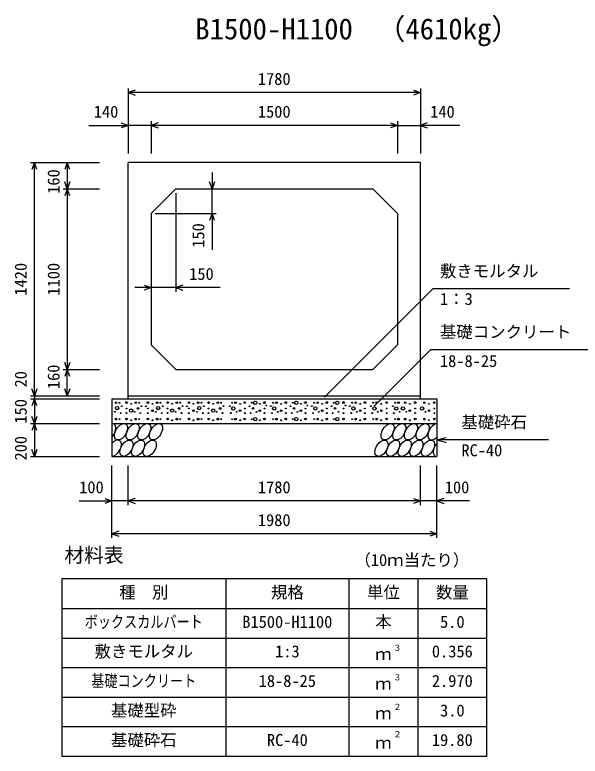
# Model space of a CAD drawing. Units: millimetres, scale not verified. Extents: x -25170 to 75630, y 0 to 35640.
# Drawn here: x 31659 to 35103, y 7925 to 12443 of the extents above; entities that cross this region are included whole.
import ezdxf
from ezdxf.enums import TextEntityAlignment as Align

# ---------------------------------------------------------------- set-up
doc = ezdxf.new("R2010")
doc.units = ezdxf.units.MM
doc.header["$LTSCALE"] = 60
for name, color, linetype, lineweight in [('DIM', 7, 'Continuous', 25), ('HATCH', 6, 'Continuous', 25), ('HYO', 3, 'Continuous', 25), ('HYO2', 4, 'Continuous', 25), ('OUTLINE', 3, 'Continuous', 25), ('TXT', 7, 'Continuous', 25)]:
    doc.layers.add(name, color=color, linetype=linetype, lineweight=lineweight)
doc.styles.add('ＭＳ ゴシック', font='')
doc.styles.get('ＭＳ ゴシック').set_extended_font_data('MS Gothic')

msp = doc.modelspace()

# ---------------------------------------------------------------- linework, layer by layer
at = {"layer": 'DIM'}
for p, q in [((32349.98, 11993.78), (32349.98, 11596.89)), ((32392.27, 11984.17), (32349.98, 11968.78)), ((34087.7, 11984.17), (34129.98, 11968.78)), ((34129.98, 11993.78), (34129.98, 11596.89)), ((34129.98, 11968.78), (32349.98, 11968.78)), ((32349.98, 11968.78), (32392.27, 11953.39)), ((34129.98, 11968.78), (34087.7, 11953.39)), ((32489.98, 11793.78), (32489.98, 11596.89)), ((33989.98, 11793.78), (33989.98, 11596.89)), ((32109.24, 11768.78), (32349.98, 11768.78)), ((32307.7, 11784.17), (32349.98, 11768.78)), ((32349.98, 11768.78), (32307.7, 11753.39)), ((32489.98, 11768.78), (32349.98, 11768.78)), ((32532.27, 11784.17), (32489.98, 11768.78)), ((33989.98, 11768.78), (32489.98, 11768.78)), ((32489.98, 11768.78), (32532.27, 11753.39)), ((33947.7, 11784.17), (33989.98, 11768.78)), ((33989.98, 11768.78), (33947.7, 11753.39)), ((33989.98, 11768.78), (34129.98, 11768.78)), ((34172.27, 11784.17), (34129.98, 11768.78)), ((34370.73, 11768.78), (34129.98, 11768.78)), ((34129.98, 11768.78), (34172.27, 11753.39)), ((31753.88, 11541.89), (32174.98, 11541.89)), ((31778.88, 11541.89), (31763.49, 11499.6)), ((31778.88, 10121.89), (31778.88, 11541.89)), ((31794.27, 11499.6), (31778.88, 11541.89)), ((31978.88, 11541.89), (31963.49, 11499.6)), ((31978.88, 11541.89), (31978.88, 11381.89)), ((31994.27, 11499.6), (31978.88, 11541.89)), ((32860.84, 11481.89), (32860.84, 11381.89)), ((31978.88, 11381.89), (31963.49, 11424.17)), ((31994.27, 11424.17), (31978.88, 11381.89)), ((32860.84, 11381.89), (32845.44, 11424.17)), ((32876.23, 11424.17), (32860.84, 11381.89)), ((31953.88, 11381.89), (32174.98, 11381.89)), ((31978.88, 11381.89), (31963.49, 11339.6)), ((31978.88, 11381.89), (31978.88, 10281.89)), ((31994.27, 11339.6), (31978.88, 11381.89)), ((32639.98, 11356.89), (32639.98, 10755.32)), ((32860.84, 11231.89), (32860.84, 11381.89)), ((32514.98, 11231.89), (32885.84, 11231.89)), ((32860.84, 11231.89), (32845.44, 11189.6)), ((32876.23, 11189.6), (32860.84, 11231.89)), ((32860.84, 11231.89), (32860.84, 11011.01)), ((32489.98, 10780.32), (32389.98, 10780.32)), ((32447.7, 10795.71), (32489.98, 10780.32)), ((32489.98, 10780.32), (32447.7, 10764.93)), ((32639.98, 10780.32), (32489.98, 10780.32)), ((32682.27, 10795.71), (32639.98, 10780.32)), ((32909.45, 10780.32), (32639.98, 10780.32)), ((32639.98, 10780.32), (32682.27, 10764.93)), ((33546.2, 10112.55), (34206.48, 10772.83)), ((35038.89, 10772.83), (34206.48, 10772.83)), ((33848.01, 10058.16), (34192.07, 10402.22)), ((35291.62, 10402.22), (34192.07, 10402.22)), ((31978.88, 10281.89), (31963.49, 10324.17)), ((31994.27, 10324.17), (31978.88, 10281.89)), ((31953.88, 10281.89), (32174.98, 10281.89)), ((31978.88, 10281.89), (31963.49, 10239.6)), ((31978.88, 10121.89), (31978.88, 10281.89)), ((31994.27, 10239.6), (31978.88, 10281.89)), ((31778.88, 10121.89), (31763.49, 10164.17)), ((31794.27, 10164.17), (31778.88, 10121.89)), ((31978.88, 10121.89), (31963.49, 10164.17)), ((31994.27, 10164.17), (31978.88, 10121.89)), ((31753.88, 10121.89), (32174.98, 10121.89)), ((31778.88, 10121.89), (31778.88, 10101.89)), ((31753.88, 10101.89), (32174.98, 10101.89)), ((31778.88, 10101.89), (31763.49, 10059.6)), ((31778.88, 10101.89), (31778.88, 9951.89)), ((31794.27, 10059.6), (31778.88, 10101.89)), ((31778.88, 9951.89), (31763.49, 9994.17)), ((31794.27, 9994.17), (31778.88, 9951.89)), ((31753.88, 9951.89), (32174.98, 9951.89)), ((31778.88, 9951.89), (31763.49, 9909.6)), ((31778.88, 9951.89), (31778.88, 9751.89)), ((31794.27, 9909.6), (31778.88, 9951.89)), ((34229.98, 9851.89), (34287.94, 9867.42)), ((34909.79, 9851.89), (34229.98, 9851.89)), ((34229.98, 9851.89), (34287.94, 9836.36)), ((31778.88, 9751.89), (31763.49, 9794.17)), ((31794.27, 9794.17), (31778.88, 9751.89)), ((31753.88, 9751.89), (32174.98, 9751.89)), ((32249.98, 9255.28), (32249.98, 9696.89)), ((32349.98, 9455.28), (32349.98, 9696.89)), ((34129.98, 9455.28), (34129.98, 9696.89)), ((34129.98, 9455.28), (34129.98, 9696.89)), ((34229.98, 9255.28), (34229.98, 9696.89)), ((32207.7, 9495.67), (32249.98, 9480.28)), ((32392.27, 9495.67), (32349.98, 9480.28)), ((34087.7, 9495.67), (34129.98, 9480.28)), ((34272.27, 9495.67), (34229.98, 9480.28)), ((32050.44, 9480.28), (32249.98, 9480.28)), ((32249.98, 9480.28), (32207.7, 9464.88)), ((32349.98, 9480.28), (32249.98, 9480.28)), ((34129.98, 9480.28), (32349.98, 9480.28)), ((32349.98, 9480.28), (32392.27, 9464.88)), ((34129.98, 9480.28), (34087.7, 9464.88)), ((34229.98, 9480.28), (34129.98, 9480.28)), ((34429.53, 9480.28), (34229.98, 9480.28)), ((34229.98, 9480.28), (34272.27, 9464.88)), ((32292.27, 9295.67), (32249.98, 9280.28)), ((34229.98, 9280.28), (32249.98, 9280.28)), ((32249.98, 9280.28), (32292.27, 9264.88)), ((34187.7, 9295.67), (34229.98, 9280.28)), ((34229.98, 9280.28), (34187.7, 9264.88))]:
    msp.add_line(p, q, dxfattribs=at)
at = {"layer": 'HATCH'}
for centre, radius in [((32276.02, 10079.07), 5), ((32297.05, 10079.07), 2.5), ((32339.95, 10079.94), 5), ((32367.99, 10072.06), 2.5), ((32396.02, 10079.07), 5), ((32417.05, 10079.07), 2.5), ((32469.95, 10079.94), 5), ((32497.99, 10072.06), 2.5), ((32526.02, 10079.07), 5), ((32547.05, 10079.07), 2.5), ((32589.95, 10079.94), 5), ((32617.99, 10072.06), 2.5), ((32646.02, 10079.07), 5), ((32667.05, 10079.07), 2.5), ((32719.95, 10079.94), 5), ((32747.99, 10072.06), 2.5), ((32776.02, 10079.07), 5), ((32797.05, 10079.07), 2.5), ((32839.95, 10079.94), 5), ((32867.99, 10072.06), 2.5), ((32896.02, 10079.07), 5), ((32917.05, 10079.07), 2.5), ((32982.91, 10079.07), 2.5), ((33003.94, 10079.07), 5), ((33031.98, 10072.06), 2.5), ((33060.01, 10079.94), 5), ((33102.91, 10079.07), 2.5), ((33123.94, 10079.07), 10), ((33151.98, 10072.06), 2.5), ((33180.01, 10079.94), 5), ((33232.91, 10079.07), 2.5), ((33253.94, 10079.07), 5), ((33281.98, 10072.06), 2.5), ((33310.01, 10079.94), 5), ((33352.91, 10079.07), 2.5), ((33373.94, 10079.07), 10), ((33401.98, 10072.06), 2.5), ((33430.01, 10079.94), 5), ((33482.91, 10079.07), 2.5), ((33503.94, 10079.07), 5), ((33531.98, 10072.06), 2.5), ((33560.01, 10079.94), 5), ((33602.91, 10079.07), 2.5), ((33623.94, 10079.07), 10), ((33661.84, 10079.94), 5), ((33714.73, 10079.07), 2.5), ((33735.76, 10079.07), 5), ((33763.8, 10072.06), 2.5), ((33791.84, 10079.94), 5), ((33842.79, 10079.07), 2.5), ((33863.83, 10079.07), 5), ((33891.86, 10072.06), 2.5), ((33924.77, 10079.94), 5), ((33975.72, 10079.07), 2.5), ((33996.75, 10079.07), 5), ((34037.42, 10079.07), 5), ((34065.46, 10072.06), 2.5), ((34098.36, 10079.94), 5), ((34154.27, 10079.07), 5), ((34182.3, 10072.06), 2.5), ((34215.2, 10079.94), 5), ((32282.56, 10046.05), 10), ((32311.07, 10058.05), 2.5), ((32339.95, 10044.05), 2.5), ((32367.99, 10030.92), 10), ((32410.04, 10044.05), 5), ((32431.07, 10058.05), 2.5), ((32457.53, 10057.15), 2.5), ((32469.95, 10044.05), 2.5), ((32497.99, 10030.92), 5), ((32532.56, 10046.05), 10), ((32561.07, 10058.05), 2.5), ((32589.95, 10044.05), 2.5), ((32617.99, 10030.92), 10), ((32660.04, 10044.05), 5), ((32681.07, 10058.05), 2.5), ((32707.53, 10057.15), 2.5), ((32719.95, 10044.05), 2.5), ((32747.99, 10030.92), 5), ((32782.56, 10046.05), 10), ((32811.07, 10058.05), 2.5), ((32839.95, 10044.05), 2.5), ((32867.99, 10030.92), 10), ((32910.04, 10044.05), 5), ((32931.07, 10058.05), 2.5), ((32968.89, 10058.05), 2.5), ((32989.92, 10044.05), 10), ((33031.98, 10030.92), 5), ((33060.01, 10044.05), 2.5), ((33088.89, 10058.05), 2.5), ((33109.92, 10044.05), 5), ((33151.98, 10030.92), 5), ((33180.01, 10044.05), 2.5), ((33191.35, 10062.37), 2.5), ((33218.89, 10058.05), 2.5), ((33239.92, 10044.05), 10), ((33281.98, 10030.92), 5), ((33310.01, 10044.05), 2.5), ((33338.89, 10058.05), 2.5), ((33359.92, 10044.05), 5), ((33401.98, 10030.92), 5), ((33430.01, 10044.05), 2.5), ((33441.35, 10062.37), 2.5), ((33468.89, 10058.05), 2.5), ((33489.92, 10044.05), 10), ((33531.98, 10030.92), 5), ((33560.01, 10044.05), 2.5), ((33588.89, 10058.05), 2.5), ((33609.92, 10044.05), 5), ((33661.84, 10044.05), 2.5), ((33673.18, 10062.37), 2.5), ((33700.71, 10058.05), 2.5), ((33721.74, 10044.05), 10), ((33763.8, 10030.92), 5), ((33791.84, 10044.05), 2.5), ((33828.78, 10058.05), 2.5), ((33849.81, 10044.05), 10), ((33891.86, 10030.92), 5), ((33924.77, 10044.05), 2.5), ((33961.7, 10058.05), 2.5), ((33982.73, 10044.05), 10), ((34023.4, 10044.05), 10), ((34065.46, 10030.92), 5), ((34098.36, 10044.05), 2.5), ((34140.25, 10044.05), 10), ((34182.3, 10030.92), 5), ((34215.2, 10044.05), 2.5), ((32269.01, 10023.91), 2.5), ((32276.02, 9979.07), 5), ((32304.06, 10016.04), 2.5), ((32339.95, 9979.94), 5), ((32339.95, 10016.04), 2.5), ((32389.01, 10023.91), 2.5), ((32396.02, 9979.07), 5), ((32424.06, 10016.04), 2.5), ((32469.95, 9979.94), 5), ((32469.95, 10016.04), 2.5), ((32519.01, 10023.91), 2.5), ((32526.02, 9979.07), 5), ((32554.06, 10016.04), 2.5), ((32589.95, 9979.94), 5), ((32589.95, 10016.04), 2.5), ((32639.01, 10023.91), 2.5), ((32646.02, 9979.07), 5), ((32674.06, 10016.04), 2.5), ((32719.95, 9979.94), 5), ((32719.95, 10016.04), 2.5), ((32769.01, 10023.91), 2.5), ((32776.02, 9979.07), 5), ((32804.06, 10016.04), 2.5), ((32839.95, 9979.94), 5), ((32839.95, 10016.04), 2.5), ((32889.01, 10023.91), 2.5), ((32896.02, 9979.07), 5), ((32924.06, 10016.04), 2.5), ((32975.9, 10016.04), 2.5), ((33003.94, 9979.07), 5), ((33010.95, 10023.91), 2.5), ((33060.01, 9979.94), 5), ((33060.01, 10016.04), 2.5), ((33095.9, 10016.04), 2.5), ((33123.94, 9979.07), 10), ((33130.95, 10023.91), 2.5), ((33180.01, 9979.94), 5), ((33180.01, 10016.04), 2.5), ((33225.9, 10016.04), 2.5), ((33253.94, 9979.07), 5), ((33260.95, 10023.91), 2.5), ((33310.01, 9979.94), 5), ((33310.01, 10016.04), 2.5), ((33345.9, 10016.04), 2.5), ((33373.94, 9979.07), 10), ((33380.95, 10023.91), 2.5), ((33430.01, 9979.94), 5), ((33430.01, 10016.04), 2.5), ((33475.9, 10016.04), 2.5), ((33503.94, 9979.07), 5), ((33510.95, 10023.91), 2.5), ((33560.01, 9979.94), 5), ((33560.01, 10016.04), 2.5), ((33595.9, 10016.04), 2.5), ((33623.94, 9979.07), 10), ((33630.95, 10023.91), 2.5), ((33661.84, 9979.94), 5), ((33661.84, 10016.04), 2.5), ((33707.72, 10016.04), 2.5), ((33735.76, 9979.07), 5), ((33742.77, 10023.91), 2.5), ((33791.84, 9979.94), 5), ((33791.84, 10016.04), 2.5), ((33835.79, 10016.04), 2.5), ((33863.83, 9979.07), 5), ((33870.83, 10023.91), 2.5), ((33924.77, 9979.94), 5), ((33924.77, 10016.04), 2.5), ((33968.71, 10016.04), 2.5), ((33996.75, 9979.07), 5), ((34003.76, 10023.91), 2.5), ((34037.42, 9979.07), 5), ((34044.43, 10023.91), 2.5), ((34098.36, 9979.94), 5), ((34098.36, 10016.04), 2.5), ((34154.27, 9979.07), 5), ((34161.27, 10023.91), 2.5), ((34215.2, 9979.94), 5), ((34215.2, 10016.04), 2.5), ((32297.05, 9979.07), 2.5), ((32367.99, 9972.06), 2.5), ((32417.05, 9979.07), 2.5), ((32497.99, 9972.06), 2.5), ((32547.05, 9979.07), 2.5), ((32617.99, 9972.06), 2.5), ((32667.05, 9979.07), 2.5), ((32747.99, 9972.06), 2.5), ((32797.05, 9979.07), 2.5), ((32867.99, 9972.06), 2.5), ((32917.05, 9979.07), 2.5), ((32982.91, 9979.07), 2.5), ((33031.98, 9972.06), 2.5), ((33102.91, 9979.07), 2.5), ((33151.98, 9972.06), 2.5), ((33232.91, 9979.07), 2.5), ((33281.98, 9972.06), 2.5), ((33352.91, 9979.07), 2.5), ((33401.98, 9972.06), 2.5), ((33482.91, 9979.07), 2.5), ((33531.98, 9972.06), 2.5), ((33602.91, 9979.07), 2.5), ((33714.73, 9979.07), 2.5), ((33763.8, 9972.06), 2.5), ((33842.79, 9979.07), 2.5), ((33891.86, 9972.06), 2.5), ((33975.72, 9979.07), 2.5), ((34065.46, 9972.06), 2.5), ((34182.3, 9972.06), 2.5)]:
    msp.add_circle(centre, radius, dxfattribs=at)
for centre, start_param, end_param in [((32235.33, 9901.88), 4.3355439, 6.7245934), ((34214.54, 9901.88), 0.4199491, 4.357003), ((32268.58, 9801.89), 3.4740877, 7.5860497), ((34247.79, 9801.89), 1.2805297, 3.4964223)]:
    msp.add_ellipse(centre, major_axis=(29.09, 47.08), ratio=0.5792, start_param=start_param, end_param=end_param, dxfattribs=at)
for centre in [(32306.29, 9901.88), (32377.24, 9901.88), (32448.2, 9901.88), (32519.15, 9901.88), (33930.71, 9901.88), (34001.67, 9901.88), (34072.63, 9901.88), (34143.58, 9901.88), (32339.53, 9801.89), (32410.49, 9801.89), (32481.45, 9801.89), (33893.01, 9801.89), (33963.96, 9801.89), (34034.92, 9801.89), (34105.87, 9801.89), (34176.83, 9801.89)]:
    msp.add_ellipse(centre, major_axis=(29.09, 47.08), ratio=0.5792, dxfattribs=at)
at = {"layer": 'HYO'}
for p, q in [((34534.98, 9005.28), (31944.98, 9005.28)), ((31944.98, 9005.28), (31944.98, 7925.28)), ((32944.98, 9005.28), (32944.98, 7925.28)), ((33694.98, 9005.28), (33694.98, 7925.28)), ((34114.98, 9005.28), (34114.98, 7925.28)), ((34534.98, 7925.28), (34534.98, 9005.28)), ((31944.98, 8825.28), (34534.98, 8825.28)), ((31944.98, 7925.28), (34534.98, 7925.28))]:
    msp.add_line(p, q, dxfattribs=at)
at = {"layer": 'HYO2'}
for p, q in [((31944.98, 8645.28), (34534.98, 8645.28)), ((31944.98, 8465.28), (34534.98, 8465.28)), ((31944.98, 8285.28), (34534.98, 8285.28)), ((31944.98, 8105.28), (34534.98, 8105.28))]:
    msp.add_line(p, q, dxfattribs=at)
at = {"layer": 'OUTLINE'}
for p, q in [((34129.98, 11541.89), (32349.98, 11541.89)), ((32349.98, 10101.89), (32349.98, 11541.89)), ((34129.98, 10101.89), (34129.98, 11541.89)), ((32489.98, 11231.89), (32639.98, 11381.89)), ((32639.98, 11381.89), (33839.98, 11381.89)), ((33839.98, 11381.89), (33989.98, 11231.89)), ((32489.98, 11231.89), (32489.98, 10431.89)), ((33989.98, 11231.89), (33989.98, 10431.89)), ((32489.98, 10431.89), (32639.98, 10281.89)), ((33989.98, 10431.89), (33839.98, 10281.89)), ((32639.98, 10281.89), (33839.98, 10281.89)), ((32349.98, 10121.89), (34129.98, 10121.89)), ((32249.98, 10101.89), (32249.98, 9751.89)), ((32249.98, 10101.89), (34229.98, 10101.89)), ((34229.98, 10101.89), (34229.98, 9751.89)), ((32249.98, 9951.89), (34229.98, 9951.89)), ((32249.98, 9751.89), (34229.98, 9751.89))]:
    msp.add_line(p, q, dxfattribs=at)

# ---------------------------------------------------------------- texts
at = {"layer": 'DIM', "style": 'ＭＳ ゴシック'}
for s, p in [('1780', (33139.98, 11993.78)), ('140', (32140.34, 11793.78)), ('1500', (33139.98, 11793.78)), ('140', (34189.62, 11793.78)), ('150', (32721.39, 10805.32)), ('敷きモルタル', (34249.33, 10822.83)), ('1：3', (34249.33, 10652.72)), ('基礎コンクリート', (34249.33, 10452.22)), ('18-8-25', (34249.33, 10274.59)), ('基礎砕石', (34379.72, 9901.89)), ('RC-40', (34379.72, 9730.51)), ('100', (32051.34, 9505.28)), ('1780', (33139.98, 9505.28)), ('100', (34278.62, 9505.28)), ('1980', (33139.98, 9305.28))]:
    msp.add_text(s, height=73.31, dxfattribs=at).set_placement(p, align=Align.BOTTOM_LEFT)
for s, p in [('160', (31953.88, 11351.89)), ('150', (32835.84, 11023.39)), ('1420', (31753.88, 10731.89)), ('1100', (31953.88, 10731.89)), ('160', (31953.88, 10161.89)), ('20', (31753.88, 10171.96)), ('150', (31753.88, 9951.89)), ('200', (31753.88, 9726.89))]:
    msp.add_text(s, height=73.31, rotation=90, dxfattribs=at).set_placement(p, align=Align.BOTTOM_LEFT)
at = {"layer": 'TXT', "style": 'ＭＳ ゴシック'}
for s, height, p in [('（4610kg）', 128.3, (33863.57, 12254.39)), ('B1500-H1100', 128.3, (32758.73, 12254.39)), ('材料表', 87.98, (31961.65, 9080.28)), ('（10ｍ当たり）', 73.31, (33728.31, 9061.94)), ('種\u3000別', 73.31, (32294.98, 8865.28)), ('規格', 73.31, (33219.98, 8865.28)), ('単位', 73.31, (33804.98, 8865.28)), ('数量', 73.31, (34224.98, 8865.28)), ('B1500-H1100', 73.31, (33044.98, 8685.28)), ('本', 73.31, (33854.98, 8685.28)), ('5.0', 73.31, (34249.98, 8685.28)), ('敷きモルタル', 73.31, (32144.98, 8505.28)), ('1:3', 73.31, (33244.98, 8505.28)), ('３', 36.66, (33964.22, 8555.89)), ('0.356', 73.31, (34199.98, 8505.28)), ('ｍ', 73.31, (33854.98, 8488.61)), ('18-8-25', 73.31, (33144.98, 8325.28)), ('３', 36.66, (33964.22, 8375.89)), ('2.970', 73.31, (34199.98, 8325.28)), ('ｍ', 73.31, (33854.98, 8308.61)), ('基礎型砕', 73.31, (32244.98, 8145.28)), ('２', 36.66, (33964.22, 8195.89)), ('3.0', 73.31, (34249.98, 8145.28)), ('ｍ', 73.31, (33854.98, 8128.61)), ('基礎砕石', 73.31, (32244.98, 7965.28)), ('RC-40', 73.31, (33194.98, 7965.28)), ('２', 36.66, (33964.22, 8029.22)), ('19.80', 73.31, (34199.98, 7965.28)), ('ｍ', 73.31, (33854.98, 7948.61))]:
    msp.add_text(s, height=height, dxfattribs=at).set_placement(p, align=Align.BOTTOM_LEFT)
at = {"layer": 'TXT', "style": 'ＭＳ ゴシック', "width": 0.8}
for s, p in [('ボックスカルバート', (32084.98, 8685.28)), ('基礎コンクリート', (32124.98, 8325.28))]:
    msp.add_text(s, height=73.31, dxfattribs=at).set_placement(p, align=Align.BOTTOM_LEFT)

doc.saveas('drawing.dxf')
